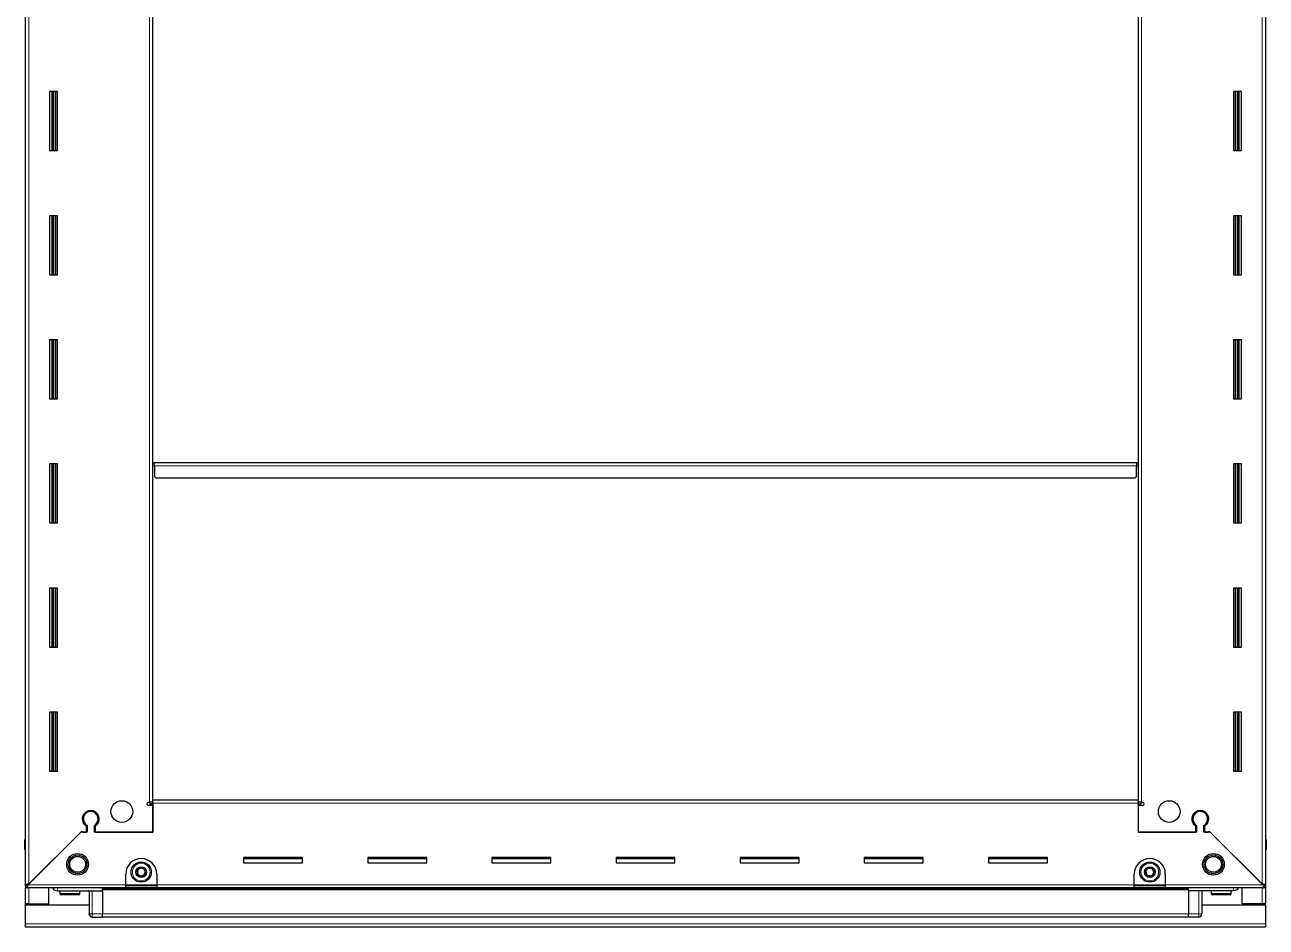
# Model space of a CAD drawing. Header units: millimetres. Extents: x 775 to 4319, y -686 to 2234.
# Drawn here: x 3443 to 4243, y 894 to 1476 of the extents above; entities that cross this region are included whole.
import ezdxf

# ---------------------------------------------------------------- set-up
doc = ezdxf.new("R2010")
doc.units = ezdxf.units.MM

msp = doc.modelspace()

# ---------------------------------------------------------------- linework, layer by layer
at = {"color": 7, "linetype": 'Continuous', "lineweight": 25}
for p, q in [((3443.57, 921.68), (3443.57, 2066.18)), ((4242.57, 2066.18), (4242.57, 921.68)), ((3443.22, 2036.93), (3443.22, 950.93)), ((4242.92, 950.93), (4242.92, 2036.93)), ((3525.57, 976.43), (3525.57, 2011.43)), ((4160.57, 2011.43), (4160.57, 976.43)), ((3464.07, 1432.93), (3459.07, 1432.93)), ((3459.07, 1432.93), (3459.07, 1394.93)), ((3461.22, 1394.93), (3461.22, 1432.93)), ((3463.01, 1394.93), (3463.01, 1432.93)), ((3463.04, 1394.93), (3463.04, 1432.93)), ((3464.07, 1394.93), (3464.07, 1432.93)), ((4222.07, 1432.93), (4222.07, 1394.93)), ((4227.07, 1432.93), (4222.07, 1432.93)), ((4223.09, 1432.93), (4223.09, 1394.93)), ((4223.13, 1432.93), (4223.13, 1394.93)), ((4224.92, 1432.93), (4224.92, 1394.93)), ((4227.07, 1394.93), (4227.07, 1432.93)), ((3459.07, 1394.93), (3464.07, 1394.93)), ((4222.07, 1394.93), (4227.07, 1394.93)), ((3464.07, 1352.93), (3459.07, 1352.93)), ((3459.07, 1352.93), (3459.07, 1314.93)), ((3461.22, 1314.93), (3461.22, 1352.93)), ((3463.01, 1314.93), (3463.01, 1352.93)), ((3463.04, 1314.93), (3463.04, 1352.93)), ((3464.07, 1314.93), (3464.07, 1352.93)), ((4222.07, 1352.93), (4222.07, 1314.93)), ((4227.07, 1352.93), (4222.07, 1352.93)), ((4223.09, 1352.93), (4223.09, 1314.93)), ((4223.13, 1352.93), (4223.13, 1314.93)), ((4224.92, 1352.93), (4224.92, 1314.93)), ((4227.07, 1314.93), (4227.07, 1352.93)), ((3459.07, 1314.93), (3464.07, 1314.93)), ((4222.07, 1314.93), (4227.07, 1314.93)), ((3464.07, 1272.93), (3459.07, 1272.93)), ((3459.07, 1272.93), (3459.07, 1234.93)), ((3461.22, 1234.93), (3461.22, 1272.93)), ((3463.01, 1234.93), (3463.01, 1272.93)), ((3463.04, 1234.93), (3463.04, 1272.93)), ((3464.07, 1234.93), (3464.07, 1272.93)), ((4222.07, 1272.93), (4222.07, 1234.93)), ((4227.07, 1272.93), (4222.07, 1272.93)), ((4223.09, 1272.93), (4223.09, 1234.93)), ((4223.13, 1272.93), (4223.13, 1234.93)), ((4224.92, 1272.93), (4224.92, 1234.93)), ((4227.07, 1234.93), (4227.07, 1272.93)), ((3459.07, 1234.93), (3464.07, 1234.93)), ((4222.07, 1234.93), (4227.07, 1234.93)), ((3464.07, 1192.93), (3459.07, 1192.93)), ((3459.07, 1192.93), (3459.07, 1154.93)), ((3461.22, 1154.93), (3461.22, 1192.93)), ((3463.01, 1154.93), (3463.01, 1192.93)), ((3463.04, 1154.93), (3463.04, 1192.93)), ((3464.07, 1154.93), (3464.07, 1192.93)), ((3525.57, 1193.93), (3526.32, 1193.93)), ((3526.32, 1193.93), (3526.32, 1191.08)), ((3526.57, 1191.83), (3526.57, 1193.93)), ((3526.57, 1193.93), (4159.57, 1193.93)), ((4159.57, 1193.93), (4159.57, 1191.83)), ((4159.82, 1191.08), (4159.82, 1193.93)), ((4159.82, 1193.93), (4160.57, 1193.93)), ((4222.07, 1192.93), (4222.07, 1154.93)), ((4227.07, 1192.93), (4222.07, 1192.93)), ((4223.09, 1192.93), (4223.09, 1154.93)), ((4223.13, 1192.93), (4223.13, 1154.93)), ((4224.92, 1192.93), (4224.92, 1154.93)), ((4227.07, 1154.93), (4227.07, 1192.93)), ((3526.32, 1191.08), (3526.57, 1191.08)), ((3526.57, 1191.83), (3526.57, 1184.93)), ((3526.57, 1184.93), (3527.57, 1183.93)), ((4158.57, 1183.93), (4159.57, 1184.93)), ((4159.57, 1184.93), (4159.57, 1191.83)), ((4159.57, 1191.08), (4159.82, 1191.08)), ((3527.57, 1183.93), (4158.57, 1183.93)), ((3459.07, 1154.93), (3464.07, 1154.93)), ((4222.07, 1154.93), (4227.07, 1154.93)), ((3464.07, 1112.93), (3459.07, 1112.93)), ((3459.07, 1112.93), (3459.07, 1074.93)), ((3461.22, 1074.93), (3461.22, 1112.93)), ((3463.01, 1074.93), (3463.01, 1112.93)), ((3463.04, 1074.93), (3463.04, 1112.93)), ((3464.07, 1074.93), (3464.07, 1112.93)), ((4222.07, 1112.93), (4222.07, 1074.93)), ((4227.07, 1112.93), (4222.07, 1112.93)), ((4223.09, 1112.93), (4223.09, 1074.93)), ((4223.13, 1112.93), (4223.13, 1074.93)), ((4224.92, 1112.93), (4224.92, 1074.93)), ((4227.07, 1074.93), (4227.07, 1112.93)), ((3459.07, 1074.93), (3464.07, 1074.93)), ((4222.07, 1074.93), (4227.07, 1074.93)), ((3464.07, 1032.93), (3459.07, 1032.93)), ((3459.07, 1032.93), (3459.07, 994.93)), ((3461.22, 994.93), (3461.22, 1032.93)), ((3463.01, 994.93), (3463.01, 1032.93)), ((3463.04, 994.93), (3463.04, 1032.93)), ((3464.07, 994.93), (3464.07, 1032.93)), ((4222.07, 1032.93), (4222.07, 994.93)), ((4227.07, 1032.93), (4222.07, 1032.93)), ((4223.09, 1032.93), (4223.09, 994.93)), ((4223.13, 1032.93), (4223.13, 994.93)), ((4224.92, 1032.93), (4224.92, 994.93)), ((4227.07, 994.93), (4227.07, 1032.93)), ((3459.07, 994.93), (3464.07, 994.93)), ((4222.07, 994.93), (4227.07, 994.93)), ((3525.57, 974.33), (3525.57, 976.43)), ((3525.57, 976.43), (4160.57, 976.43)), ((4160.57, 976.43), (4160.57, 974.33)), ((3483.57, 969.31), (3483.57, 968.55)), ((3522.72, 974.93), (3523.47, 974.93)), ((3525.57, 972.93), (3522.72, 972.93)), ((3525.57, 974.93), (3523.47, 974.93)), ((3523.57, 974.93), (3523.57, 973.93)), ((3523.57, 973.93), (3525.57, 973.93)), ((3525.57, 974.33), (3525.57, 955.68)), ((3525.57, 955.68), (3525.57, 972.93)), ((4162.67, 974.93), (4160.57, 974.93)), ((4160.57, 974.33), (4160.57, 955.68)), ((4160.57, 973.93), (4162.57, 973.93)), ((4160.57, 972.93), (4160.57, 955.68)), ((4163.42, 972.93), (4160.57, 972.93)), ((4162.57, 973.93), (4162.57, 974.93)), ((4162.67, 974.93), (4163.42, 974.93)), ((4202.57, 969.31), (4202.57, 968.55)), ((3479.07, 955.68), (3445.17, 921.78)), ((3445.67, 922.28), (3479.77, 956.38)), ((3483.27, 955.68), (3479.07, 955.68)), ((3479.77, 956.38), (3480.47, 955.68)), ((3480.47, 955.68), (3482.57, 955.68)), ((3482.57, 959.57), (3482.57, 955.68)), ((3483.27, 959.97), (3483.27, 955.68)), ((3487.87, 955.68), (3487.87, 959.97)), ((3525.57, 955.68), (3487.87, 955.68)), ((3488.57, 955.68), (3488.57, 959.57)), ((3488.57, 955.68), (3525.57, 955.68)), ((4198.27, 955.68), (4160.57, 955.68)), ((4160.57, 955.68), (4197.57, 955.68)), ((4197.57, 959.57), (4197.57, 955.68)), ((4198.27, 959.97), (4198.27, 955.68)), ((4202.87, 955.68), (4202.87, 959.97)), ((4207.07, 955.68), (4202.87, 955.68)), ((4203.57, 955.68), (4203.57, 959.57)), ((4203.57, 955.68), (4205.67, 955.68)), ((4205.67, 955.68), (4206.37, 956.38)), ((4206.37, 956.38), (4240.47, 922.28)), ((4240.97, 921.78), (4207.07, 955.68)), ((3443.07, 950.93), (3443.07, 950.93)), ((3443.07, 944.43), (3443.07, 950.93)), ((3443.07, 950.93), (3443.07, 950.93)), ((3443.07, 950.93), (3443.07, 944.43)), ((3443.57, 950.93), (3443.07, 950.93)), ((4242.57, 950.93), (4243.07, 950.93)), ((4243.07, 950.93), (4243.07, 950.93)), ((4243.07, 944.43), (4243.07, 950.93)), ((4243.07, 950.93), (4243.07, 944.43)), ((3443.57, 943.11), (3443.57, 943.11)), ((3622.07, 939.43), (3584.07, 939.43)), ((3584.07, 939.43), (3584.07, 935.93)), ((3584.07, 938.68), (3622.07, 938.68)), ((3622.07, 935.93), (3622.07, 939.43)), ((3702.07, 939.43), (3664.07, 939.43)), ((3664.07, 939.43), (3664.07, 935.93)), ((3664.07, 938.68), (3702.07, 938.68)), ((3702.07, 935.93), (3702.07, 939.43)), ((3782.07, 939.43), (3744.07, 939.43)), ((3744.07, 939.43), (3744.07, 935.93)), ((3744.07, 938.68), (3782.07, 938.68)), ((3782.07, 935.93), (3782.07, 939.43)), ((3862.07, 939.43), (3824.07, 939.43)), ((3824.07, 939.43), (3824.07, 935.93)), ((3824.07, 938.68), (3862.07, 938.68)), ((3862.07, 935.93), (3862.07, 939.43)), ((3942.07, 939.43), (3904.07, 939.43)), ((3904.07, 939.43), (3904.07, 935.93)), ((3904.07, 938.68), (3942.07, 938.68)), ((3942.07, 935.93), (3942.07, 939.43)), ((4022.07, 939.43), (3984.07, 939.43)), ((3984.07, 939.43), (3984.07, 935.93)), ((3984.07, 938.68), (4022.07, 938.68)), ((4022.07, 935.93), (4022.07, 939.43)), ((4102.07, 939.43), (4064.07, 939.43)), ((4064.07, 939.43), (4064.07, 935.93)), ((4064.07, 938.68), (4102.07, 938.68)), ((4102.07, 935.93), (4102.07, 939.43)), ((3508.07, 921.78), (3508.07, 928.68)), ((3528.07, 928.68), (3528.07, 921.78)), ((3584.07, 935.93), (3622.07, 935.93)), ((3664.07, 935.93), (3702.07, 935.93)), ((3744.07, 935.93), (3782.07, 935.93)), ((3824.07, 935.93), (3862.07, 935.93)), ((3904.07, 935.93), (3942.07, 935.93)), ((3984.07, 935.93), (4022.07, 935.93)), ((4064.07, 935.93), (4102.07, 935.93)), ((4158.07, 921.78), (4158.07, 928.68)), ((4178.07, 928.68), (4178.07, 921.78)), ((3443.57, 921.18), (3443.57, 921.68)), ((3445.07, 921.68), (3443.57, 921.68)), ((3443.57, 921.18), (3443.57, 919.68)), ((3444.57, 921.18), (3443.57, 921.18)), ((3444.57, 921.18), (3444.57, 919.68)), ((3508.07, 919.68), (3508.07, 921.78)), ((3528.07, 921.18), (3508.07, 921.18)), ((3528.07, 921.78), (3528.07, 919.68)), ((4158.07, 919.68), (4158.07, 921.78)), ((4178.07, 921.18), (4158.07, 921.18)), ((4178.07, 921.78), (4178.07, 919.68)), ((4241.07, 921.68), (4242.57, 921.68)), ((4241.57, 921.18), (4241.57, 919.68)), ((4242.57, 921.18), (4241.57, 921.18)), ((4242.57, 921.68), (4242.57, 921.18)), ((4242.57, 921.18), (4242.57, 919.68)), ((3443.57, 909.43), (3443.57, 919.68)), ((3444.57, 919.68), (3443.57, 919.68)), ((3508.07, 919.68), (3444.57, 919.68)), ((3458.57, 909.43), (3458.57, 919.68)), ((3464.07, 917.93), (3493.07, 917.93)), ((3465.57, 917.93), (3465.57, 916.03)), ((3470.14, 915.23), (3466.37, 915.23)), ((3477.77, 915.23), (3470.14, 915.23)), ((3478.57, 916.03), (3478.57, 917.93)), ((3484.57, 917.93), (3484.57, 902.93)), ((4193.07, 919.08), (3493.07, 919.08)), ((3493.07, 917.93), (3493.07, 918.43)), ((3493.07, 917.93), (3493.07, 902.93)), ((3528.07, 919.68), (3508.07, 919.68)), ((4158.07, 919.68), (3528.07, 919.68)), ((4178.07, 919.68), (4158.07, 919.68)), ((4241.57, 919.68), (4178.07, 919.68)), ((4193.07, 917.93), (4193.07, 918.43)), ((4222.07, 917.93), (4193.07, 917.93)), ((4193.07, 917.93), (4193.07, 902.93)), ((4201.57, 917.93), (4201.57, 902.93)), ((4207.57, 917.93), (4207.57, 916.03)), ((4215.36, 915.23), (4208.37, 915.23)), ((4219.77, 915.23), (4215.36, 915.23)), ((4220.57, 916.03), (4220.57, 917.93)), ((4227.57, 909.43), (4227.57, 919.68)), ((4242.57, 919.68), (4241.57, 919.68)), ((4242.57, 919.68), (4242.57, 909.43)), ((3445.67, 909.43), (3443.57, 909.43)), ((3443.57, 908.93), (3443.57, 909.43)), ((3443.57, 908.93), (3484.57, 908.93)), ((3443.57, 896.53), (3443.57, 908.93)), ((3445.07, 908.93), (3445.07, 909.43)), ((3445.67, 909.43), (3458.57, 909.43)), ((4201.57, 908.93), (4242.57, 908.93)), ((4240.47, 909.43), (4227.57, 909.43)), ((4242.57, 909.43), (4240.47, 909.43)), ((4241.07, 908.93), (4241.07, 909.43)), ((4242.57, 908.93), (4242.57, 909.43)), ((4242.57, 908.93), (4242.57, 896.53)), ((3443.57, 894.43), (3443.57, 896.53)), ((3484.57, 902.93), (3484.57, 902.93)), ((3486.57, 900.93), (3493.07, 900.93)), ((3486.57, 900.93), (3493.07, 900.93)), ((3493.07, 900.93), (3493.07, 902.93)), ((3493.07, 901.08), (4193.07, 901.08)), ((3493.07, 900.93), (3493.07, 900.93)), ((4193.07, 900.93), (4193.07, 902.93)), ((4193.07, 900.93), (4193.07, 900.93)), ((4199.57, 900.93), (4193.07, 900.93)), ((4193.07, 900.93), (4193.07, 900.93)), ((4199.57, 900.93), (4193.07, 900.93)), ((4200.89, 901.43), (4200.89, 901.43)), ((4242.57, 896.53), (4242.57, 894.43)), ((4242.57, 894.43), (3443.57, 894.43))]:
    msp.add_line(p, q, dxfattribs=at)
at = {"color": 8, "linetype": 'Continuous', "lineweight": 18}
for p, q in [((3445.67, 2065.58), (3445.67, 922.28)), ((4240.47, 922.28), (4240.47, 2065.58)), ((3523.47, 974.93), (3523.47, 2012.93)), ((4162.67, 2012.93), (4162.67, 974.93)), ((3460.57, 1432.93), (3460.57, 1394.93)), ((3461.8, 1432.93), (3461.8, 1394.93)), ((4224.33, 1394.93), (4224.33, 1432.93)), ((4225.57, 1394.93), (4225.57, 1432.93)), ((3460.57, 1352.93), (3460.57, 1314.93)), ((3461.8, 1352.93), (3461.8, 1314.93)), ((4224.33, 1314.93), (4224.33, 1352.93)), ((4225.57, 1314.93), (4225.57, 1352.93)), ((3460.57, 1272.93), (3460.57, 1234.93)), ((3461.8, 1272.93), (3461.8, 1234.93)), ((4224.33, 1234.93), (4224.33, 1272.93)), ((4225.57, 1234.93), (4225.57, 1272.93)), ((3460.57, 1192.93), (3460.57, 1154.93)), ((3461.8, 1192.93), (3461.8, 1154.93)), ((4224.33, 1154.93), (4224.33, 1192.93)), ((4225.57, 1154.93), (4225.57, 1192.93)), ((3526.57, 1191.83), (4159.57, 1191.83)), ((3460.57, 1112.93), (3460.57, 1074.93)), ((3461.8, 1112.93), (3461.8, 1074.93)), ((4224.33, 1074.93), (4224.33, 1112.93)), ((4225.57, 1074.93), (4225.57, 1112.93)), ((3460.57, 1032.93), (3460.57, 994.93)), ((3461.8, 1032.93), (3461.8, 994.93)), ((4224.33, 994.93), (4224.33, 1032.93)), ((4225.57, 994.93), (4225.57, 1032.93)), ((4160.57, 974.33), (3525.57, 974.33)), ((3443.57, 944.43), (3443.07, 944.43)), ((4242.57, 944.43), (4243.07, 944.43)), ((3445.17, 921.78), (3508.07, 921.78)), ((3528.07, 921.78), (3508.07, 921.78)), ((3528.07, 921.78), (4158.07, 921.78)), ((4178.07, 921.78), (4158.07, 921.78)), ((4178.07, 921.78), (4240.97, 921.78)), ((3445.67, 909.43), (3445.67, 919.68)), ((3469.87, 916.03), (3465.57, 916.03)), ((3478.57, 916.03), (3469.87, 916.03)), ((3486.57, 902.93), (3486.57, 917.93)), ((3493.07, 919.67), (4193.07, 919.67)), ((3493.07, 918.43), (4193.07, 918.43)), ((4199.57, 902.93), (4199.57, 917.93)), ((4215.54, 916.03), (4207.57, 916.03)), ((4220.57, 916.03), (4215.54, 916.03)), ((4240.47, 919.68), (4240.47, 909.43)), ((3445.67, 908.93), (3445.67, 909.43)), ((4240.47, 909.43), (4240.47, 908.93)), ((4242.57, 896.53), (3443.57, 896.53)), ((3484.57, 902.93), (3486.57, 902.93)), ((3493.07, 902.93), (3486.57, 902.93)), ((3486.57, 900.93), (3486.57, 902.93)), ((3493.07, 903.08), (4193.07, 903.08)), ((4193.07, 902.93), (4199.57, 902.93)), ((4201.57, 902.93), (4199.57, 902.93)), ((4199.57, 900.93), (4199.57, 902.93))]:
    msp.add_line(p, q, dxfattribs=at)
at = {"color": 7, "linetype": 'Continuous', "lineweight": 25, "flags": 128}
msp.add_lwpolyline([(3484.71, 902.18), (3484.61, 902.54), (3484.57, 902.93)], dxfattribs=at)
at = {"color": 7, "linetype": 'Continuous', "lineweight": 25}
for centre, radius in [((3505.57, 968.93), 7), ((4180.57, 968.93), 7), ((3477.07, 934.93), 7), ((3477.07, 934.93), 6.03), ((3477.07, 934.93), 5.1), ((3518.07, 929.93), 6.5), ((4168.07, 929.93), 6.5), ((4209.07, 934.93), 7), ((4209.07, 934.93), 6.02), ((4209.07, 934.93), 5.1), ((3518.07, 929.93), 3.46), ((4168.07, 929.93), 3.46)]:
    msp.add_circle(centre, radius, dxfattribs=at)
at = {"color": 8, "linetype": 'Continuous', "lineweight": 18}
for centre in [(3518.07, 929.93), (4168.07, 929.93)]:
    msp.add_circle(centre, 5.7, dxfattribs=at)
at = {"color": 7, "linetype": 'Continuous', "lineweight": 25}
for centre, radius, start, end in [((3485.57, 964.18), 5.5, 303.05573, 236.94427), ((3485.57, 964.18), 4.8, 298.63099, 241.36901), ((3522.72, 973.93), 1, 90, 270), ((4163.42, 973.93), 1, 270, 90), ((4200.57, 964.18), 5.5, 303.05573, 236.94427), ((4200.57, 964.18), 4.8, 298.63099, 241.36901), ((3445.07, 944.43), 2, 180, 221.39416), ((4241.07, 944.43), 2, 318.59038, 0), ((3518.07, 928.68), 10, 90, 180), ((3518.07, 928.68), 10, 0, 90), ((4168.07, 928.68), 10, 90, 180), ((4168.07, 928.68), 10, 0, 90), ((3518.07, 929.93), 2.5, 127.47401, 187.47401), ((3518.07, 929.93), 2.5, 187.47401, 247.47401), ((3518.07, 929.93), 2.5, 67.47401, 127.47401), ((3518.07, 929.93), 2.5, 7.47401, 67.47401), ((3518.07, 929.93), 2.5, 307.47401, 7.47401), ((4168.07, 929.93), 2.5, 147.04236, 207.04236), ((4168.07, 929.93), 2.5, 207.04236, 267.04236), ((4168.07, 929.93), 2.5, 87.04236, 147.04236), ((4168.07, 929.93), 2.5, 267.04236, 327.04236), ((4168.07, 929.93), 2.5, 27.04236, 87.04236), ((4168.07, 929.93), 2.5, 327.04236, 27.04236), ((3518.07, 929.93), 2.5, 247.47401, 307.47401), ((3466.37, 916.03), 0.8, 180, 270), ((3477.77, 916.03), 0.8, 270, 360), ((3484.37, 917.73), 0.2, 0, 90), ((4201.77, 917.73), 0.2, 90, 180), ((4208.37, 916.03), 0.8, 180, 270), ((4219.77, 916.03), 0.8, 270, 360), ((3486.57, 902.93), 2, 180, 270), ((4199.57, 902.93), 2, 270, 0)]:
    msp.add_arc(centre, radius, start, end, dxfattribs=at)
for points, knots in [([(3515.4, 931.04), (3515.5, 931.12), (3515.97, 931.48), (3516.76, 932.09), (3517.42, 932.59), (3517.69, 932.8)], [0, 0, 0, 0, 0.133125, 0.637099, 1, 1, 1, 1]), ([(3515.78, 928.18), (3515.71, 928.69), (3515.58, 929.65), (3515.46, 930.6), (3515.4, 931.04)], [0, 0, 0, 0, 0.534686, 1, 1, 1, 1]), ([(3518.44, 927.07), (3517.97, 927.27), (3517.08, 927.64), (3516.19, 928.01), (3515.78, 928.18)], [0, 0, 0, 0, 0.534686, 1, 1, 1, 1]), ([(3517.69, 932.8), (3518.17, 932.6), (3519.06, 932.23), (3519.95, 931.86), (3520.36, 931.69)], [0, 0, 0, 0, 0.5346859, 1, 1, 1, 1]), ([(3520.73, 928.83), (3520.46, 928.62), (3519.81, 928.12), (3519.02, 927.51), (3518.54, 927.15), (3518.44, 927.07)], [0, 0, 0, 0, 0.3629006, 0.8668753, 1, 1, 1, 1]), ([(3520.36, 931.69), (3520.43, 931.18), (3520.55, 930.22), (3520.68, 929.27), (3520.73, 928.83)], [0, 0, 0, 0, 0.534686, 1, 1, 1, 1]), ([(4165.18, 930.08), (4165.46, 930.52), (4165.99, 931.33), (4166.51, 932.13), (4166.75, 932.51)], [0, 0, 0, 0, 0.534686, 1, 1, 1, 1]), ([(4166.5, 927.51), (4166.26, 927.97), (4165.82, 928.83), (4165.39, 929.69), (4165.18, 930.08)], [0, 0, 0, 0, 0.534686, 1, 1, 1, 1]), ([(4166.75, 932.51), (4166.88, 932.5), (4167.48, 932.47), (4168.47, 932.42), (4169.29, 932.37), (4169.64, 932.36)], [0, 0, 0, 0, 0.133125, 0.637099, 1, 1, 1, 1]), ([(4170.95, 929.79), (4170.67, 929.35), (4170.14, 928.54), (4169.62, 927.74), (4169.38, 927.36)], [0, 0, 0, 0, 0.534686, 1, 1, 1, 1]), ([(4169.64, 932.36), (4169.87, 931.9), (4170.31, 931.04), (4170.75, 930.18), (4170.95, 929.79)], [0, 0, 0, 0, 0.534686, 1, 1, 1, 1]), ([(3445.67, 922.28), (3445.41, 922.24), (3444.92, 922.15), (3444.28, 922.01), (3443.81, 921.88), (3443.59, 921.77), (3443.57, 921.71), (3443.57, 921.68)], [0, 0, 0, 0, 0.230255, 0.448522, 0.666786, 0.88505, 1, 1, 1, 1]), ([(3444.57, 919.68), (3444.61, 919.71), (3444.7, 919.76), (3444.84, 920.16), (3444.97, 920.71), (3445.08, 921.29), (3445.14, 921.66), (3445.17, 921.78)], [0, 0, 0, 0, 0.2302553, 0.4485219, 0.6667858, 0.8850496, 1, 1, 1, 1]), ([(4169.38, 927.36), (4169.04, 927.38), (4168.21, 927.42), (4167.22, 927.47), (4166.62, 927.51), (4166.5, 927.51)], [0, 0, 0, 0, 0.362901, 0.866875, 1, 1, 1, 1]), ([(4242.57, 921.68), (4242.54, 921.73), (4242.49, 921.82), (4242.09, 921.95), (4241.54, 922.08), (4240.96, 922.19), (4240.59, 922.26), (4240.47, 922.28)], [0, 0, 0, 0, 0.230255, 0.448522, 0.666786, 0.88505, 1, 1, 1, 1]), ([(4240.97, 921.78), (4241.01, 921.53), (4241.1, 921.04), (4241.24, 920.4), (4241.37, 919.93), (4241.48, 919.71), (4241.54, 919.69), (4241.57, 919.68)], [0, 0, 0, 0, 0.2302553, 0.4485219, 0.6667858, 0.8850496, 1, 1, 1, 1]), ([(3460.85, 919.68), (3460.97, 919.48), (3461.36, 918.83), (3462.51, 918.13), (3463.55, 918), (3464.07, 917.93)], [0, 0, 0, 0, 0.18225, 0.591125, 1, 1, 1, 1]), ([(3493.07, 917.93), (3493.07, 917.97), (3493.07, 918.05), (3493.07, 918.66), (3493.07, 919.24), (3493.07, 919.64), (3493.07, 919.67)], [0, 0, 0, 0, 0.324279, 0.648558, 0.972836, 1, 1, 1, 1]), ([(4193.07, 917.93), (4193.07, 917.97), (4193.07, 918.05), (4193.07, 918.66), (4193.07, 919.24), (4193.07, 919.64), (4193.07, 919.67)], [0, 0, 0, 0, 0.324279, 0.648558, 0.972836, 1, 1, 1, 1]), ([(4225.28, 919.68), (4225.16, 919.48), (4224.77, 918.83), (4223.62, 918.13), (4222.58, 918), (4222.07, 917.93)], [0, 0, 0, 0, 0.1822499, 0.5911249, 1, 1, 1, 1])]:
    msp.add_open_spline(points, degree=3, knots=knots, dxfattribs=at)
for points in [[(3444.57, 921.18), (3444.62, 921.19), (3444.72, 921.21), (3444.87, 921.35), (3445.02, 921.55), (3445.12, 921.71), (3445.17, 921.78)], [(3445.67, 922.28), (3445.59, 922.23), (3445.43, 922.13), (3445.23, 921.98), (3445.09, 921.83), (3445.08, 921.73), (3445.07, 921.68)], [(4241.07, 921.68), (4241.06, 921.73), (4241.04, 921.83), (4240.9, 921.98), (4240.7, 922.13), (4240.55, 922.23), (4240.47, 922.28)], [(4240.97, 921.78), (4241.02, 921.71), (4241.12, 921.55), (4241.27, 921.35), (4241.42, 921.21), (4241.52, 921.19), (4241.57, 921.18)]]:
    msp.add_open_spline(points, degree=3, dxfattribs=at)
at = {"color": 8, "linetype": 'Continuous', "lineweight": 18}
for points in [[(3464.07, 917.93), (3464.07, 917.98), (3464.07, 918.05), (3464.07, 918.49), (3464.07, 918.94), (3464.07, 919.36), (3464.07, 919.63), (3464.07, 919.68)], [(4222.07, 917.93), (4222.07, 917.98), (4222.07, 918.05), (4222.07, 918.49), (4222.07, 918.94), (4222.07, 919.36), (4222.07, 919.63), (4222.07, 919.68)]]:
    msp.add_open_spline(points, degree=3, knots=[0, 0, 0, 0, 0.359753, 0.553414, 0.751185, 0.948956, 1, 1, 1, 1], dxfattribs=at)

doc.saveas('drawing.dxf')
